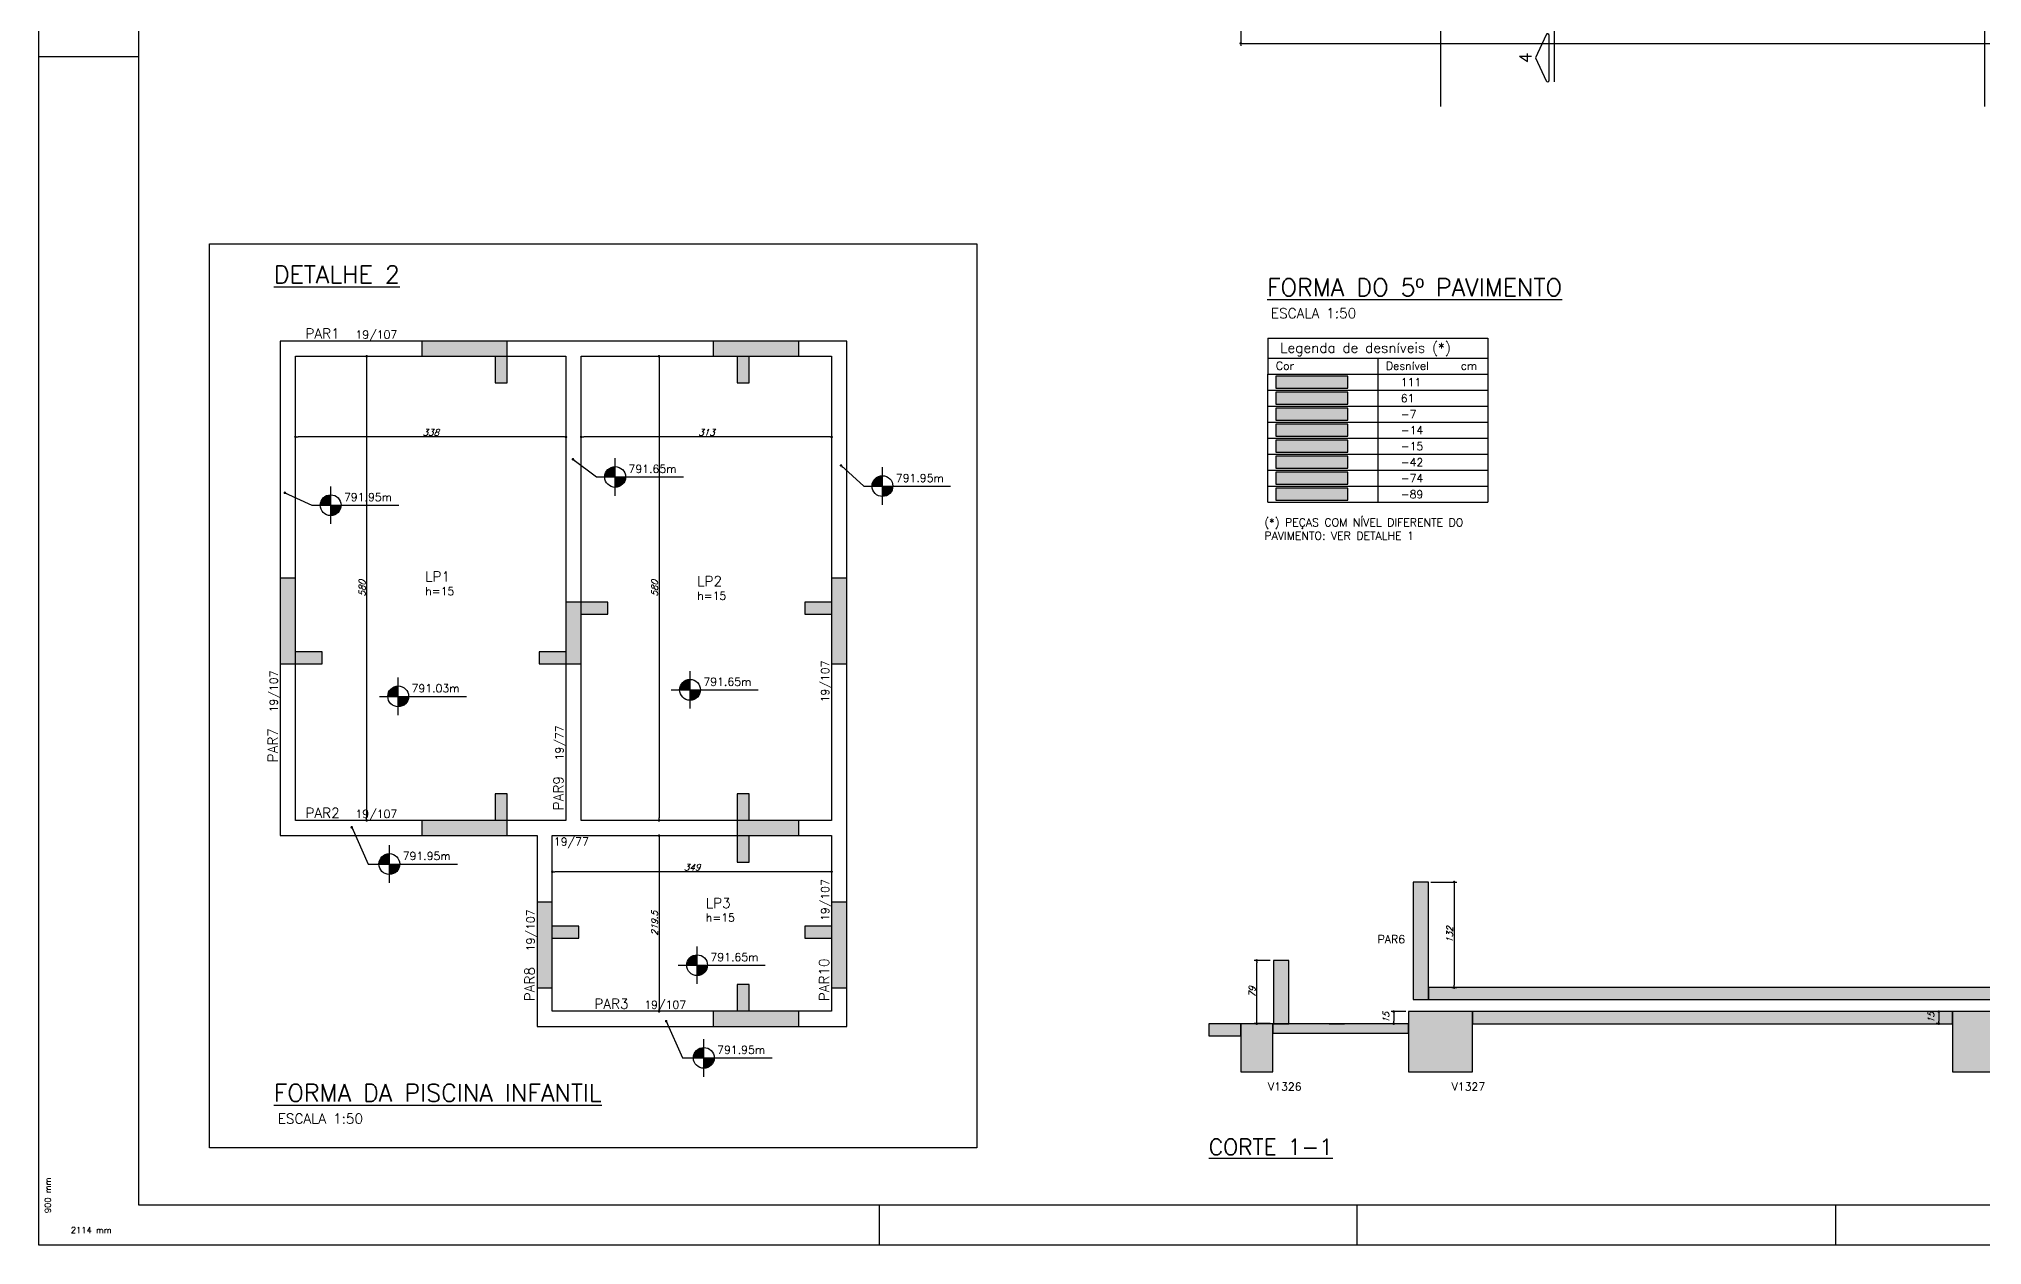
# Model space of a CAD drawing. Extents: x -5051 to 5519, y -2218 to 2282.
# Drawn here: x -5051 to -2623, y -2218 to -710 of the extents above; entities that cross this region are included whole.
import ezdxf
from ezdxf.enums import TextEntityAlignment as Align

# ---------------------------------------------------------------- set-up
doc = ezdxf.new("R2010")
doc.units = 0
doc.header["$LTSCALE"] = 50
doc.header["$MEASUREMENT"] = 0
doc.linetypes.add('EIXO', pattern=[6.8, 6, -0.4, 0, -0.4])
doc.layers.get('0').update_dxf_attribs({"linetype": 'CONTINUOUS'})
doc.layers.get('DEFPOINTS').update_dxf_attribs({"linetype": 'CONTINUOUS'})
for name, color, linetype in [('AR-TEXTO_REGUA 120_1-200', 4, 'CONTINUOUS'), ('F-CORTE', 4, 'CONTINUOUS'), ('F-CORTE-INDICAÇÃO', 4, 'CONTINUOUS'), ('F-COTAS', 106, 'CONTINUOUS'), ('F-DESNIVEL-1', 254, 'CONTINUOUS'), ('F-DESNIVEL-8', 11, 'CONTINUOUS'), ('F-DET_LINHA', 1, 'CONTINUOUS'), ('F-EIXO', 12, 'EIXO'), ('F-LAJES-DIM', 2, 'CONTINUOUS'), ('F-LAJES-NOME', 4, 'CONTINUOUS'), ('F-LEADER', 1, 'CONTINUOUS'), ('F-MARGEM', 1, 'CONTINUOUS'), ('F-NÍVEL-PLANTA', 2, 'CONTINUOUS'), ('F-SOLIDO-CORTE', 71, 'CONTINUOUS'), ('F-TABELA-NÍVEIS', 1, 'CONTINUOUS'), ('F-TEXTO', 6, 'CONTINUOUS'), ('F-TEXTO-YELLOW', 2, 'CONTINUOUS'), ('F-VIGAS', 3, 'CONTINUOUS'), ('F-VIGAS-DIM', 2, 'CONTINUOUS'), ('F-VIGAS-NOME', 4, 'CONTINUOUS')]:
    doc.layers.add(name, color=color, linetype=linetype)
for name, color, linetype, true_color in [('F-DESNIVEL-10', 7, 'CONTINUOUS', 0xd6a8cc), ('F-DESNIVEL-2', 7, 'CONTINUOUS', 0xffd1e8), ('F-DESNIVEL-3', 7, 'CONTINUOUS', 0xd5c7ff), ('F-DESNIVEL-4', 7, 'CONTINUOUS', 0xc3f1b6), ('F-DESNIVEL-5', 7, 'CONTINUOUS', 0xadd6ff), ('F-DESNIVEL-6', 7, 'CONTINUOUS', 0xffdebd)]:
    doc.layers.add(name, color=color, linetype=linetype, true_color=true_color)
doc.styles.add('CP-TEXT-INCL', font='simplex.shx', dxfattribs={"oblique": 20})
doc.styles.add('MCP', font='simplex.shx')
doc.styles.add('REGUA-120-esc1_200', font='simplex.shx', dxfattribs={"height": 0.6})
doc.styles.add('ROMANS', font='simplex.shx')
doc.dimstyles.new('CP-COTAS-50', dxfattribs={"dimscale": 0.64, "dimtxt": 12.5, "dimasz": 5, "dimexe": 5, "dimexo": 5, "dimgap": 2.5, "dimtad": 1, "dimdec": 1, "dimdsep": 46, "dimtxsty": 'CP-TEXT-INCL', "dimblk1": 'DOT', "dimblk2": 'DOT', "dimsah": 1, "dimcen": 9, "dimclrd": 256, "dimclre": 256, "dimclrt": 256, "dimadec": 0, "dimazin": 0, "dimtfac": 1, "dimtdec": 1, "dimtmove": 2, "dimatfit": 3, "dimldrblk": 'DOT', "dimfxl": 5, "dimtolj": 1, "dimarcsym": 0})

# ---------------------------------------------------------------- blocks, each defined once
blk = doc.blocks.new('*U214')
at = {"layer": 'F-EIXO'}
blk.add_line((0, 0), (0, -2495.8), dxfattribs=at)
at = {"layer": 'F-EIXO', "color": 2, "linetype": 'Continuous'}
blk.add_circle((0, 28.2), 28.2, dxfattribs=at)
at = {"layer": 'F-TEXTO', "style": 'ROMANS'}
blk.add_attdef('EIXO', text='', height=17.5, rotation=360, dxfattribs=at).set_placement((0, 28.2), align=Align.MIDDLE_CENTER)
blk = doc.blocks.new('*U17')
at = {"layer": 'F-CORTE-INDICAÇÃO'}
for p, q in [((-100, 0), (-170, 0)), ((-80, 0), (-90, 0)), ((-70, 0), (0, 0))]:
    blk.add_line(p, q, dxfattribs=at)
blk.add_lwpolyline([(-112, 6, 0.802585), (-111.2, 9.8), (-140, 23.3), (-168.8, 9.8, 0.802585), (-168, 6)], format="xyb", close=True, dxfattribs=at)
at = {"layer": 'F-CORTE-INDICAÇÃO', "style": 'ROMANS'}
blk.add_attdef('CORTE', text='', height=15, dxfattribs=at).set_placement((-140, 35.8), align=Align.MIDDLE_CENTER)
at = {"layer": 'F-CORTE-INDICAÇÃO', "color": 2, "style": 'ROMANS'}
blk.add_attdef('FOLHA', text='', height=12, dxfattribs=at).set_placement((-140, -10), align=Align.MIDDLE_CENTER)
blk = doc.blocks.new('Nível - Planta')
at = {"layer": 'F-NÍVEL-PLANTA'}
h = blk.add_hatch(color=71, dxfattribs=at)
h.paths.add_polyline_path([(0, 0), (0, 0.26, 0.414214), (-0.26, 0)])
h.paths.add_polyline_path([(0.26, 0), (0, 0), (0, -0.26, 0.414214)])
for p, q in [((-0.469, 0), (1.704, 0)), ((0, -0.469), (0, 0.469))]:
    blk.add_line(p, q, dxfattribs=at)
blk.add_circle((0, 0), 0.26, dxfattribs=at)
at = {"layer": 'F-TEXTO', "color": 3, "style": 'MCP'}
blk.add_attdef('NÍVEL', (0.333, 0.102), '', height=0.2, dxfattribs=at)
blk = doc.blocks.new('_DOT')
at = {"color": 0, "linetype": 'ByBlock'}
blk.add_line((-0.5, 0), (-1, 0), dxfattribs=at)
at = {"color": 0, "linetype": 'ByBlock', "const_width": 0.5}
blk.add_lwpolyline([(-0.25, 0, 1), (0.25, 0, 1)], format="xyb", close=True, dxfattribs=at)
blk = doc.blocks.new('*D208')
at = {"layer": 'DEFPOINTS', "color": 0, "transparency": 16777216}
for p in [(-4641.8, -1106.9), (-4641.8, -1686.9), (-4641.8, -1686.9)]:
    blk.add_point(p, dxfattribs=at)
at = {"layer": 'F-COTAS', "lineweight": -2, "transparency": 16777216}
blk.add_line((-4641.8, -1110.1), (-4641.8, -1683.7), dxfattribs=at)
at = {"layer": 'F-COTAS', "lineweight": -2, "transparency": 16777216, "xscale": 3.2, "yscale": 3.2, "zscale": 3.2}
for p, rotation in [((-4641.8, -1106.9), 90), ((-4641.8, -1686.9), 270)]:
    blk.add_blockref('_DOT', p, dxfattribs=dict(at, rotation=rotation))
at = {"layer": 'F-COTAS', "transparency": 16777216, "insert": (-4647.4, -1396.9), "char_height": 8, "attachment_point": 5, "rotation": 90, "style": 'CP-TEXT-INCL'}
blk.add_mtext('\\A1;580', dxfattribs=at)
blk = doc.blocks.new('*D209')
at = {"layer": 'DEFPOINTS', "color": 0, "transparency": 16777216}
for p in [(-4276.4, -1106.9), (-4276.4, -1686.9), (-4276.4, -1686.9)]:
    blk.add_point(p, dxfattribs=at)
at = {"layer": 'F-COTAS', "lineweight": -2, "transparency": 16777216}
blk.add_line((-4276.4, -1110.1), (-4276.4, -1683.7), dxfattribs=at)
at = {"layer": 'F-COTAS', "lineweight": -2, "transparency": 16777216, "xscale": 3.2, "yscale": 3.2, "zscale": 3.2}
for p, rotation in [((-4276.4, -1106.9), 90), ((-4276.4, -1686.9), 270)]:
    blk.add_blockref('_DOT', p, dxfattribs=dict(at, rotation=rotation))
at = {"layer": 'F-COTAS', "transparency": 16777216, "insert": (-4282, -1396.9), "char_height": 8, "attachment_point": 5, "rotation": 90, "style": 'CP-TEXT-INCL'}
blk.add_mtext('\\A1;580', dxfattribs=at)
blk = doc.blocks.new('*D210')
at = {"layer": 'DEFPOINTS', "color": 0, "transparency": 16777216}
for p in [(-4276.4, -1705.9), (-4276.4, -1925.4), (-4276.4, -1925.4)]:
    blk.add_point(p, dxfattribs=at)
at = {"layer": 'F-COTAS', "lineweight": -2, "transparency": 16777216}
blk.add_line((-4276.4, -1709.1), (-4276.4, -1922.2), dxfattribs=at)
at = {"layer": 'F-COTAS', "lineweight": -2, "transparency": 16777216, "xscale": 3.2, "yscale": 3.2, "zscale": 3.2}
for p, rotation in [((-4276.4, -1705.9), 90), ((-4276.4, -1925.4), 270)]:
    blk.add_blockref('_DOT', p, dxfattribs=dict(at, rotation=rotation))
at = {"layer": 'F-COTAS', "transparency": 16777216, "insert": (-4282, -1815.6), "char_height": 8, "attachment_point": 5, "rotation": 90, "style": 'CP-TEXT-INCL'}
blk.add_mtext('\\A1;219.5', dxfattribs=at)
blk = doc.blocks.new('*D211')
at = {"layer": 'DEFPOINTS', "color": 0, "transparency": 16777216}
for p in [(-4373.8, -1207.7), (-4373.8, -1207.7), (-4060.8, -1207.7)]:
    blk.add_point(p, dxfattribs=at)
at = {"layer": 'F-COTAS', "lineweight": -2, "transparency": 16777216}
blk.add_line((-4064, -1207.7), (-4370.6, -1207.7), dxfattribs=at)
at = {"layer": 'F-COTAS', "lineweight": -2, "transparency": 16777216, "xscale": 3.2, "yscale": 3.2, "zscale": 3.2, "rotation": 180}
blk.add_blockref('_DOT', (-4373.8, -1207.7), dxfattribs=at)
at = {"layer": 'F-COTAS', "lineweight": -2, "transparency": 16777216, "xscale": 3.2, "yscale": 3.2, "zscale": 3.2}
blk.add_blockref('_DOT', (-4060.8, -1207.7), dxfattribs=at)
at = {"layer": 'F-COTAS', "transparency": 16777216, "insert": (-4217.3, -1202.1), "char_height": 8, "attachment_point": 5, "style": 'CP-TEXT-INCL'}
blk.add_mtext('\\A1;313', dxfattribs=at)
blk = doc.blocks.new('*D212')
at = {"layer": 'DEFPOINTS', "color": 0, "transparency": 16777216}
for p in [(-4730.8, -1207.7), (-4730.8, -1207.7), (-4392.8, -1207.7)]:
    blk.add_point(p, dxfattribs=at)
at = {"layer": 'F-COTAS', "lineweight": -2, "transparency": 16777216}
blk.add_line((-4396, -1207.7), (-4727.6, -1207.7), dxfattribs=at)
at = {"layer": 'F-COTAS', "lineweight": -2, "transparency": 16777216, "xscale": 3.2, "yscale": 3.2, "zscale": 3.2, "rotation": 180}
blk.add_blockref('_DOT', (-4730.8, -1207.7), dxfattribs=at)
at = {"layer": 'F-COTAS', "lineweight": -2, "transparency": 16777216, "xscale": 3.2, "yscale": 3.2, "zscale": 3.2}
blk.add_blockref('_DOT', (-4392.8, -1207.7), dxfattribs=at)
at = {"layer": 'F-COTAS', "transparency": 16777216, "insert": (-4561.8, -1202.1), "char_height": 8, "attachment_point": 5, "style": 'CP-TEXT-INCL'}
blk.add_mtext('\\A1;338', dxfattribs=at)
blk = doc.blocks.new('*D213')
at = {"layer": 'DEFPOINTS', "color": 0, "transparency": 16777216}
for p in [(-4409.8, -1751), (-4409.8, -1751), (-4060.8, -1751)]:
    blk.add_point(p, dxfattribs=at)
at = {"layer": 'F-COTAS', "lineweight": -2, "transparency": 16777216}
blk.add_line((-4064, -1751), (-4406.6, -1751), dxfattribs=at)
at = {"layer": 'F-COTAS', "lineweight": -2, "transparency": 16777216, "xscale": 3.2, "yscale": 3.2, "zscale": 3.2, "rotation": 180}
blk.add_blockref('_DOT', (-4409.8, -1751), dxfattribs=at)
at = {"layer": 'F-COTAS', "lineweight": -2, "transparency": 16777216, "xscale": 3.2, "yscale": 3.2, "zscale": 3.2}
blk.add_blockref('_DOT', (-4060.8, -1751), dxfattribs=at)
at = {"layer": 'F-COTAS', "transparency": 16777216, "insert": (-4235.3, -1745.4), "char_height": 8, "attachment_point": 5, "style": 'CP-TEXT-INCL'}
blk.add_mtext('\\A1;349', dxfattribs=at)
blk = doc.blocks.new('*D232')
at = {"layer": 'DEFPOINTS', "color": 0, "transparency": 16777216}
for p in [(-3315, -1763.8), (-3289.1, -1895.8), (-3282.8, -1895.8)]:
    blk.add_point(p, dxfattribs=at)
at = {"layer": 'F-COTAS', "lineweight": -2, "transparency": 16777216}
for p, q in [((-3311.8, -1763.8), (-3279.6, -1763.8)), ((-3282.8, -1767), (-3282.8, -1892.6)), ((-3285.9, -1895.8), (-3279.6, -1895.8))]:
    blk.add_line(p, q, dxfattribs=at)
at = {"layer": 'F-COTAS', "lineweight": -2, "transparency": 16777216, "xscale": 3.2, "yscale": 3.2, "zscale": 3.2}
for p, rotation in [((-3282.8, -1763.8), 90), ((-3282.8, -1895.8), 270)]:
    blk.add_blockref('_DOT', p, dxfattribs=dict(at, rotation=rotation))
at = {"layer": 'F-COTAS', "transparency": 16777216, "insert": (-3288.4, -1829.8), "char_height": 8, "attachment_point": 5, "rotation": 90, "style": 'CP-TEXT-INCL'}
blk.add_mtext('\\A1;132', dxfattribs=at)
blk = doc.blocks.new('*D233')
at = {"layer": 'DEFPOINTS', "color": 0, "transparency": 16777216}
for p in [(-3358.4, -1940.8), (-3358.4, -1940.8), (-3340, -1925.8)]:
    blk.add_point(p, dxfattribs=at)
at = {"layer": 'F-COTAS', "lineweight": -2, "transparency": 16777216}
for p, q in [((-3343.2, -1925.8), (-3361.6, -1925.8)), ((-3358.4, -1929), (-3358.4, -1937.6))]:
    blk.add_line(p, q, dxfattribs=at)
at = {"layer": 'F-COTAS', "lineweight": -2, "transparency": 16777216, "xscale": 3.2, "yscale": 3.2, "zscale": 3.2}
for p, rotation in [((-3358.4, -1925.8), 90), ((-3358.4, -1940.8), 270)]:
    blk.add_blockref('_DOT', p, dxfattribs=dict(at, rotation=rotation))
at = {"layer": 'F-COTAS', "transparency": 16777216, "insert": (-3368, -1933.3), "char_height": 8, "attachment_point": 5, "rotation": 90, "style": 'CP-TEXT-INCL'}
blk.add_mtext('\\A1;15', dxfattribs=at)
blk = doc.blocks.new('*D234')
at = {"layer": 'DEFPOINTS', "color": 0, "transparency": 16777216}
for p in [(-2677.3, -1940.8), (-2672.7, -1940.8), (-2660, -1925.8)]:
    blk.add_point(p, dxfattribs=at)
at = {"layer": 'F-COTAS', "lineweight": -2, "transparency": 16777216}
for p, q in [((-2663.2, -1925.8), (-2680.5, -1925.8)), ((-2675.9, -1940.8), (-2680.5, -1940.8)), ((-2677.3, -1929), (-2677.3, -1937.6))]:
    blk.add_line(p, q, dxfattribs=at)
at = {"layer": 'F-COTAS', "lineweight": -2, "transparency": 16777216, "xscale": 3.2, "yscale": 3.2, "zscale": 3.2}
for p, rotation in [((-2677.3, -1925.8), 90), ((-2677.3, -1940.8), 270)]:
    blk.add_blockref('_DOT', p, dxfattribs=dict(at, rotation=rotation))
at = {"layer": 'F-COTAS', "transparency": 16777216, "insert": (-2686.9, -1933.3), "char_height": 8, "attachment_point": 5, "rotation": 90, "style": 'CP-TEXT-INCL'}
blk.add_mtext('\\A1;15', dxfattribs=at)
blk = doc.blocks.new('*D240')
at = {"layer": 'DEFPOINTS', "color": 0, "linetype": 'Continuous', "transparency": 16777216}
for p in [(-3529.6, -1861.8), (-3509.5, -1861.8), (-3509.5, -1940.8)]:
    blk.add_point(p, dxfattribs=at)
at = {"layer": 'F-COTAS', "linetype": 'Continuous', "lineweight": -2, "transparency": 16777216}
for p, q in [((-3512.7, -1861.8), (-3532.8, -1861.8)), ((-3529.6, -1937.6), (-3529.6, -1865)), ((-3512.7, -1940.8), (-3532.8, -1940.8))]:
    blk.add_line(p, q, dxfattribs=at)
at = {"layer": 'F-COTAS', "linetype": 'Continuous', "lineweight": -2, "transparency": 16777216, "xscale": 3.2, "yscale": 3.2, "zscale": 3.2}
for p, rotation in [((-3529.6, -1861.8), 90), ((-3529.6, -1940.8), 270)]:
    blk.add_blockref('_DOT', p, dxfattribs=dict(at, rotation=rotation))
at = {"layer": 'F-COTAS', "linetype": 'Continuous', "transparency": 16777216, "insert": (-3535.2, -1901.3), "char_height": 8, "attachment_point": 5, "rotation": 90, "style": 'CP-TEXT-INCL'}
blk.add_mtext('\\A1;79', dxfattribs=at)
blk = doc.blocks.new('A0-5L_900')
at = {"layer": 'F-MARGEM', "color": 2}
for p, q in [((0, 29.7), (2.5, 29.7)), ((21, 1), (21, 0)), ((32.95, 0), (32.95, 1)), ((44.9, 1), (44.9, 0))]:
    blk.add_line(p, q, dxfattribs=at)
blk.add_lwpolyline([(0, 0), (0, 90), (211.4, 90), (211.4, 0)], close=True, dxfattribs=at)
at = {"layer": 'F-MARGEM', "color": 7}
blk.add_lwpolyline([(2.5, 89), (210.4, 89), (210.4, 1), (2.5, 1)], close=True, dxfattribs=at)
at = {"layer": 'F-MARGEM', "color": 1, "style": 'ROMANS'}
blk.add_text('900 mm', height=0.1524, rotation=90, dxfattribs=at).set_placement((0.3, 0.8))
blk.add_text('2114 mm', height=0.1524, dxfattribs=at).set_placement((0.8, 0.3))
blk = doc.blocks.new('*D425')
at = {"layer": 'DEFPOINTS', "color": 0, "linetype": 'Continuous', "transparency": 16777216}
for p in [(-3549.5, -555.5), (3262.5, -555.5), (3262.5, -715.9)]:
    blk.add_point(p, dxfattribs=at)
at = {"layer": 'F-COTAS', "linetype": 'Continuous', "lineweight": -2, "transparency": 16777216}
for p, q in [((-3549.5, -558.7), (-3549.5, -719.1)), ((3262.5, -558.7), (3262.5, -719.1)), ((-3546.3, -715.9), (3259.3, -715.9))]:
    blk.add_line(p, q, dxfattribs=at)
at = {"layer": 'F-COTAS', "linetype": 'Continuous', "lineweight": -2, "transparency": 16777216, "xscale": 3.2, "yscale": 3.2, "zscale": 3.2, "rotation": 180}
blk.add_blockref('_DOT', (-3549.5, -715.9), dxfattribs=at)
at = {"layer": 'F-COTAS', "linetype": 'Continuous', "lineweight": -2, "transparency": 16777216, "xscale": 3.2, "yscale": 3.2, "zscale": 3.2}
blk.add_blockref('_DOT', (3262.5, -715.9), dxfattribs=at)
at = {"layer": 'F-COTAS', "linetype": 'Continuous', "transparency": 16777216, "insert": (-143.5, -710.3), "char_height": 8, "attachment_point": 5, "style": 'CP-TEXT-INCL'}
blk.add_mtext('\\A1;6812', dxfattribs=at)

msp = doc.modelspace()

# ---------------------------------------------------------------- hatches: boundary and pattern name
at = {"layer": 'F-SOLIDO-CORTE', "linetype": 'Continuous'}
for points in [[(-4573.034, -1106.858), (-4481.034, -1106.858), (-4481.034, -1140.208), (-4466.034, -1140.208), (-4466.034, -1087.858), (-4573.034, -1087.858)], [(-4208.71, -1106.858), (-4178.71, -1106.858), (-4178.71, -1140.208), (-4163.71, -1140.208), (-4163.71, -1106.858), (-4101.71, -1106.858), (-4101.71, -1087.858), (-4208.71, -1087.858)], [(-4749.844, -1383.997), (-4749.844, -1490.997), (-4697.494, -1490.997), (-4697.494, -1475.997), (-4730.844, -1475.997), (-4730.844, -1383.997)], [(-4060.844, -1383.997), (-4060.844, -1413.997), (-4094.194, -1413.997), (-4094.194, -1428.997), (-4060.844, -1428.997), (-4060.844, -1490.997), (-4041.844, -1490.997), (-4041.844, -1383.997)], [(-4392.844, -1413.997), (-4392.844, -1475.997), (-4426.194, -1475.997), (-4426.194, -1490.997), (-4373.844, -1490.997), (-4373.844, -1428.997), (-4340.494, -1428.997), (-4340.494, -1413.997)], [(-4573.034, -1705.858), (-4466.034, -1705.858), (-4466.034, -1653.508), (-4481.034, -1653.508), (-4481.034, -1686.858), (-4573.034, -1686.858)], [(-4101.71, -1705.858), (-4101.71, -1686.858), (-4163.71, -1686.858), (-4163.71, -1653.508), (-4178.71, -1653.508), (-4178.71, -1705.858), (-4178.71, -1739.208), (-4163.71, -1739.208), (-4163.71, -1705.858)], [(-3334, -1797.337), (-3334, -1866.52), (-3334, -1910.81), (-3328.275, -1910.81), (-3323.942, -1910.81), (-3315, -1910.81), (-3315, -1877.284), (-3315, -1808.101), (-3315, -1763.81), (-3319.333, -1763.81), (-3328.275, -1763.81), (-3334, -1763.81)], [(-4428.844, -1789.116), (-4428.844, -1896.116), (-4409.844, -1896.116), (-4409.844, -1834.116), (-4376.494, -1834.116), (-4376.494, -1819.116), (-4409.844, -1819.116), (-4409.844, -1789.116)], [(-4060.844, -1789.116), (-4060.844, -1819.116), (-4094.194, -1819.116), (-4094.194, -1834.116), (-4060.844, -1834.116), (-4060.844, -1896.116), (-4041.844, -1896.116), (-4041.844, -1789.116)], [(-3503.359, -1940.81), (-3489.5, -1940.81), (-3489.5, -1934.45), (-3489.5, -1876.825), (-3489.5, -1861.81), (-3491.03, -1861.81), (-3504.889, -1861.81), (-3508.5, -1861.81), (-3508.5, -1868.171), (-3508.5, -1925.796), (-3508.5, -1940.81), (-3504.889, -1940.81)], [(-4208.71, -1944.358), (-4101.71, -1944.358), (-4101.71, -1925.358), (-4163.71, -1925.358), (-4163.71, -1892.008), (-4178.71, -1892.008), (-4178.71, -1925.358), (-4208.71, -1925.358)], [(-2580, -1895.81), (-2604.104, -1895.81), (-2622.35, -1895.81), (-2660, -1895.81), (-2840.777, -1895.81), (-2977.621, -1895.81), (-3260, -1895.81), (-3276.571, -1895.81), (-3289.115, -1895.81), (-3315, -1895.81), (-3315, -1899.232), (-3315, -1906.291), (-3315, -1910.81), (-3302.456, -1910.81), (-3276.571, -1910.81), (-3260, -1910.81), (-3123.156, -1910.81), (-2840.777, -1910.81), (-2660, -1910.81), (-2641.754, -1910.81), (-2604.104, -1910.81), (-2580, -1910.81), (-2436.2, -1910.81), (-2139.467, -1910.81), (-2129.007, -1910.81), (-2110.692, -1910.81), (-1949.5, -1910.81), (-1942.736, -1910.81), (-1931.338, -1910.81), (-1924.5, -1910.81), (-1768.156, -1910.81), (-1459.029, -1910.81), (-1446.914, -1910.81), (-1426.5, -1910.81), (-1235.804, -1910.81), (-1229.04, -1910.81), (-1217.196, -1910.81), (-1106.368, -1910.81), (-1004.078, -1910.81), (-793, -1910.81), (-793, -1906.752), (-793, -1899.913), (-793, -1895.81), (-906.913, -1895.81), (-1106.368, -1895.81), (-1217.196, -1895.81), (-1223.96, -1895.81), (-1235.804, -1895.81), (-1426.5, -1895.81), (-1437.426, -1895.81), (-1459.029, -1895.81), (-1632.395, -1895.81), (-1924.5, -1895.81), (-1931.338, -1895.81), (-1938.102, -1895.81), (-1949.5, -1895.81), (-2110.692, -1895.81), (-2120.085, -1895.81), (-2139.467, -1895.81), (-2283.267, -1895.81)], [(-3561.263, -1940.81), (-3589.5, -1940.81), (-3589.5, -1941.728), (-3589.5, -1952.316), (-3589.5, -1955.81), (-3587.054, -1955.81), (-3558.817, -1955.81), (-3549.5, -1955.81), (-3549.5, -1954.813), (-3549.5, -1948.155), (-3549.5, -1940.81), (-3558.817, -1940.81)], [(-3531.04, -1940.81), (-3549.5, -1940.81), (-3549.5, -1945.641), (-3549.5, -1973.121), (-3549.5, -2000.81), (-3531.04, -2000.81), (-3527.82, -2000.81), (-3509.5, -2000.81), (-3509.5, -1995.98), (-3509.5, -1968.5), (-3509.5, -1940.81), (-3512.721, -1940.81)], [(-3509.5, -1940.81), (-3509.5, -1941.777), (-3509.5, -1947.273), (-3509.5, -1952.81), (-3495.853, -1952.81), (-3418.222, -1952.81), (-3414.536, -1952.81), (-3398.778, -1952.81), (-3392.801, -1952.81), (-3376.805, -1952.81), (-3340, -1952.81), (-3340, -1950.255), (-3340, -1944.551), (-3340, -1940.81), (-3376.805, -1940.81), (-3380.971, -1940.81), (-3398.778, -1940.81), (-3401.686, -1940.81), (-3418.222, -1940.81), (-3431.87, -1940.81)], [(-3337.148, -1925.81), (-3340, -1925.81), (-3340, -1941.781), (-3340, -1977.43), (-3340, -2000.81), (-3338.722, -2000.81), (-3335.87, -2000.81), (-3334, -2000.81), (-3317.123, -2000.81), (-3282.296, -2000.81), (-3260, -2000.81), (-3260, -1983.705), (-3260, -1948.408), (-3260, -1925.81), (-3282.296, -1925.81), (-3299.173, -1925.81), (-3334, -1925.81), (-3335.87, -1925.81)], [(-3260, -1925.81), (-3260, -1929.232), (-3260, -1936.291), (-3260, -1940.81), (-3123.156, -1940.81), (-2840.777, -1940.81), (-2660, -1940.81), (-2660, -1937.389), (-2660, -1930.33), (-2660, -1925.81), (-2840.777, -1925.81), (-2977.621, -1925.81)], [(-2660, -1942.916), (-2660, -1978.213), (-2660, -2000.81), (-2635.896, -2000.81), (-2617.651, -2000.81), (-2580, -2000.81), (-2580, -1983.705), (-2580, -1948.408), (-2580, -1925.81), (-2598.246, -1925.81), (-2635.896, -1925.81), (-2660, -1925.81)]]:
    msp.add_hatch(color=256, dxfattribs=at).paths.add_polyline_path(points, flags=16)

# ---------------------------------------------------------------- linework, layer by layer
at = {"layer": 'F-CORTE', "linetype": 'Continuous'}
for p, q in [((-3328.275, -1763.81), (-3334, -1763.81)), ((-3334, -1763.81), (-3334, -1797.337)), ((-3319.333, -1763.81), (-3328.275, -1763.81)), ((-3315, -1763.81), (-3319.333, -1763.81)), ((-3315, -1808.101), (-3315, -1763.81)), ((-3334, -1797.337), (-3334, -1910.81)), ((-3315, -1877.284), (-3315, -1808.101)), ((-3315, -1895.81), (-3315, -1877.284)), ((-3334, -1910.81), (-3328.275, -1910.81)), ((-3328.275, -1910.81), (-3323.942, -1910.81)), ((-3323.942, -1910.81), (-3315, -1910.81)), ((-2580, -1895.81), (-3315, -1895.81)), ((-3315, -1910.81), (-3302.456, -1910.81)), ((-3302.456, -1910.81), (-3276.571, -1910.81)), ((-3276.571, -1910.81), (-3260, -1910.81)), ((-3260, -1910.81), (-774, -1910.81)), ((-2840.777, -1910.81), (-2660, -1910.81))]:
    msp.add_line(p, q, dxfattribs=at)
for points in [[(-4466.034, -1140.208), (-4466.034, -1087.858), (-4573.034, -1087.858), (-4573.034, -1106.858), (-4481.034, -1106.858), (-4481.034, -1140.208)], [(-4163.71, -1140.208), (-4163.71, -1106.858), (-4101.71, -1106.858), (-4101.71, -1087.858), (-4208.71, -1087.858), (-4208.71, -1106.858), (-4178.71, -1106.858), (-4178.71, -1140.208)], [(-4697.494, -1475.997), (-4730.844, -1475.997), (-4730.844, -1383.997), (-4749.844, -1383.997), (-4749.844, -1490.997), (-4697.494, -1490.997)], [(-4094.194, -1428.997), (-4060.844, -1428.997), (-4060.844, -1490.997), (-4041.844, -1490.997), (-4041.844, -1383.997), (-4060.844, -1383.997), (-4060.844, -1413.997), (-4094.194, -1413.997)], [(-4340.494, -1413.997), (-4392.844, -1413.997), (-4392.844, -1475.997), (-4426.194, -1475.997)], [(-4426.194, -1490.997), (-4373.844, -1490.997), (-4373.844, -1428.997), (-4340.494, -1428.997)], [(-4481.034, -1653.508), (-4481.034, -1686.858), (-4573.034, -1686.858), (-4573.034, -1705.858), (-4466.034, -1705.858), (-4466.034, -1653.508)], [(-4178.71, -1653.508), (-4178.71, -1705.858), (-4178.71, -1739.208)], [(-4163.71, -1739.208), (-4163.71, -1705.858), (-4101.71, -1705.858), (-4101.71, -1686.858), (-4163.71, -1686.858), (-4163.71, -1653.508)], [(-4376.494, -1819.116), (-4409.844, -1819.116), (-4409.844, -1789.116), (-4428.844, -1789.116), (-4428.844, -1896.116), (-4409.844, -1896.116), (-4409.844, -1834.116), (-4376.494, -1834.116)], [(-4094.194, -1834.116), (-4060.844, -1834.116), (-4060.844, -1896.116), (-4041.844, -1896.116), (-4041.844, -1789.116), (-4060.844, -1789.116), (-4060.844, -1819.116), (-4094.194, -1819.116)], [(-3439, -1940.81), (-3489.5, -1940.81), (-3489.5, -1934.45), (-3489.5, -1876.825), (-3489.5, -1861.81), (-3491.03, -1861.81), (-3504.889, -1861.81), (-3508.5, -1861.81), (-3508.5, -1868.171), (-3508.5, -1925.796), (-3508.5, -1940.81), (-3509.5, -1940.81), (-3531.04, -1940.81), (-3549.5, -1940.81), (-3561.263, -1940.81), (-3589.5, -1940.81), (-3589.5, -1941.728), (-3589.5, -1952.316), (-3589.5, -1955.81), (-3587.054, -1955.81), (-3558.817, -1955.81), (-3549.5, -1955.81), (-3549.5, -1973.121), (-3549.5, -2000.81), (-3531.04, -2000.81), (-3527.82, -2000.81), (-3509.5, -2000.81), (-3509.5, -1995.98), (-3509.5, -1968.5), (-3509.5, -1952.81), (-3495.853, -1952.81), (-3418.222, -1952.81), (-3414.536, -1952.81), (-3398.778, -1952.81), (-3392.801, -1952.81), (-3376.805, -1952.81), (-3340, -1952.81), (-3340, -1977.43), (-3340, -2000.81), (-3338.722, -2000.81), (-3335.87, -2000.81), (-3334, -2000.81), (-3317.123, -2000.81), (-3282.296, -2000.81), (-3260, -2000.81), (-3260, -1983.705), (-3260, -1940.81), (-3123.156, -1940.81), (-2840.777, -1940.81), (-2660, -1940.81), (-2660, -2000.81), (-2635.896, -2000.81), (-2617.651, -2000.81)], [(-4178.71, -1892.008), (-4178.71, -1925.358), (-4208.71, -1925.358), (-4208.71, -1944.358), (-4101.71, -1944.358), (-4101.71, -1925.358), (-4163.71, -1925.358), (-4163.71, -1892.008)], [(-2598.246, -1925.81), (-2635.896, -1925.81), (-2660, -1925.81), (-2660, -1925.81), (-3260, -1925.81), (-3260, -1925.81), (-3337.148, -1925.81), (-3340, -1925.81), (-3340, -1940.81), (-3439, -1940.81)], [(-3439, -1940.81), (-3439, -1940.81)]]:
    msp.add_lwpolyline(points, dxfattribs=at)
at = {"layer": 'F-DESNIVEL-1'}
for points in [[(-3505.584, -1146.868), (-3415.584, -1146.868), (-3415.584, -1131.868)], [(-3505.584, -1146.868), (-3415.584, -1131.868), (-3505.584, -1131.868)], [(-3505.584, -1146.868), (-3505.584, -1131.868), (-3505.584, -1146.868)]]:
    msp.add_solid(points, dxfattribs=at)
at = {"layer": 'F-DESNIVEL-10'}
for points in [[(-3505.584, -1186.868), (-3415.584, -1186.868), (-3415.584, -1171.868)], [(-3505.584, -1186.868), (-3415.584, -1171.868), (-3505.584, -1171.868)]]:
    msp.add_solid(points, dxfattribs=at)
at = {"layer": 'F-DESNIVEL-2'}
for points in [[(-3505.584, -1166.868), (-3415.584, -1166.868), (-3415.584, -1151.868)], [(-3505.584, -1166.868), (-3415.584, -1151.868), (-3505.584, -1151.868)], [(-3505.584, -1166.868), (-3505.584, -1151.868), (-3505.584, -1166.868)], [(-3505.584, -1186.868), (-3505.584, -1171.868), (-3505.584, -1186.868)]]:
    msp.add_solid(points, dxfattribs=at)
at = {"layer": 'F-DESNIVEL-3'}
for points in [[(-3505.584, -1206.868), (-3415.584, -1206.868), (-3415.584, -1191.868)], [(-3505.584, -1206.868), (-3415.584, -1191.868), (-3505.584, -1191.868)], [(-3505.584, -1206.868), (-3505.584, -1191.868), (-3505.584, -1206.868)]]:
    msp.add_solid(points, dxfattribs=at)
at = {"layer": 'F-DESNIVEL-4'}
for points in [[(-3505.584, -1226.868), (-3415.584, -1226.868), (-3415.584, -1211.868)], [(-3505.584, -1226.868), (-3415.584, -1211.868), (-3505.584, -1211.868)], [(-3505.584, -1226.868), (-3505.584, -1211.868), (-3505.584, -1226.868)]]:
    msp.add_solid(points, dxfattribs=at)
at = {"layer": 'F-DESNIVEL-5'}
for points in [[(-3505.584, -1246.868), (-3415.584, -1246.868), (-3415.584, -1231.868)], [(-3505.584, -1246.868), (-3415.584, -1231.868), (-3505.584, -1231.868)], [(-3505.584, -1246.868), (-3505.584, -1231.868), (-3505.584, -1246.868)]]:
    msp.add_solid(points, dxfattribs=at)
at = {"layer": 'F-DESNIVEL-6'}
for points in [[(-3505.584, -1266.868), (-3415.584, -1266.868), (-3415.584, -1251.868)], [(-3505.584, -1266.868), (-3415.584, -1251.868), (-3505.584, -1251.868)], [(-3505.584, -1266.868), (-3505.584, -1251.868), (-3505.584, -1266.868)]]:
    msp.add_solid(points, dxfattribs=at)
at = {"layer": 'F-DESNIVEL-8'}
for points in [[(-3505.584, -1286.868), (-3415.584, -1286.868), (-3415.584, -1271.868)], [(-3505.584, -1286.868), (-3415.584, -1271.868), (-3505.584, -1271.868)], [(-3505.584, -1286.868), (-3505.584, -1271.868), (-3505.584, -1286.868)]]:
    msp.add_solid(points, dxfattribs=at)
at = {"layer": 'F-DET_LINHA', "color": 1}
msp.add_lwpolyline([(-3879.252, -2095.754), (-4838.098, -2095.754), (-4838.098, -966.562), (-3879.252, -966.562)], close=True, dxfattribs=at)
at = {"layer": 'F-SOLIDO-CORTE', "linetype": 'Continuous'}
for points in [[(-4573.034, -1106.858), (-4481.034, -1106.858), (-4481.034, -1140.208), (-4466.034, -1140.208), (-4466.034, -1087.858), (-4573.034, -1087.858), (-4573.034, -1106.858)], [(-4208.71, -1106.858), (-4178.71, -1106.858), (-4178.71, -1140.208), (-4163.71, -1140.208), (-4163.71, -1106.858), (-4101.71, -1106.858), (-4101.71, -1087.858), (-4208.71, -1087.858), (-4208.71, -1106.858)], [(-4749.844, -1383.997), (-4749.844, -1490.997), (-4697.494, -1490.997), (-4697.494, -1475.997), (-4730.844, -1475.997), (-4730.844, -1383.997), (-4749.844, -1383.997)], [(-4060.844, -1383.997), (-4060.844, -1413.997), (-4094.194, -1413.997), (-4094.194, -1428.997), (-4060.844, -1428.997), (-4060.844, -1490.997), (-4041.844, -1490.997), (-4041.844, -1383.997), (-4060.844, -1383.997)], [(-4392.844, -1413.997), (-4392.844, -1475.997), (-4426.194, -1475.997), (-4426.194, -1490.997), (-4373.844, -1490.997), (-4373.844, -1428.997), (-4340.494, -1428.997), (-4340.494, -1413.997), (-4392.844, -1413.997)], [(-4573.034, -1705.858), (-4466.034, -1705.858), (-4466.034, -1653.508), (-4481.034, -1653.508), (-4481.034, -1686.858), (-4573.034, -1686.858), (-4573.034, -1705.858)], [(-4101.71, -1705.858), (-4101.71, -1686.858), (-4163.71, -1686.858), (-4163.71, -1653.508), (-4178.71, -1653.508), (-4178.71, -1705.858), (-4178.71, -1739.208), (-4163.71, -1739.208), (-4163.71, -1705.858), (-4101.71, -1705.858)], [(-3334, -1797.337), (-3334, -1866.52), (-3334, -1910.81), (-3328.275, -1910.81), (-3323.942, -1910.81), (-3315, -1910.81), (-3315, -1877.284), (-3315, -1808.101), (-3315, -1763.81), (-3319.333, -1763.81), (-3328.275, -1763.81), (-3334, -1763.81), (-3334, -1797.337)], [(-4428.844, -1789.116), (-4428.844, -1896.116), (-4409.844, -1896.116), (-4409.844, -1834.116), (-4376.494, -1834.116), (-4376.494, -1819.116), (-4409.844, -1819.116), (-4409.844, -1789.116), (-4428.844, -1789.116)], [(-4060.844, -1789.116), (-4060.844, -1819.116), (-4094.194, -1819.116), (-4094.194, -1834.116), (-4060.844, -1834.116), (-4060.844, -1896.116), (-4041.844, -1896.116), (-4041.844, -1789.116), (-4060.844, -1789.116)], [(-3503.359, -1940.81), (-3489.5, -1940.81), (-3489.5, -1934.45), (-3489.5, -1876.825), (-3489.5, -1861.81), (-3491.03, -1861.81), (-3504.889, -1861.81), (-3508.5, -1861.81), (-3508.5, -1868.171), (-3508.5, -1925.795), (-3508.5, -1940.81), (-3504.889, -1940.81), (-3503.359, -1940.81)], [(-4208.71, -1944.358), (-4101.71, -1944.358), (-4101.71, -1925.358), (-4163.71, -1925.358), (-4163.71, -1892.008), (-4178.71, -1892.008), (-4178.71, -1925.358), (-4208.71, -1925.358), (-4208.71, -1944.358)], [(-2622.35, -1895.81), (-2660, -1895.81), (-2840.777, -1895.81), (-2977.621, -1895.81), (-3260, -1895.81), (-3276.571, -1895.81), (-3289.115, -1895.81), (-3315, -1895.81), (-3315, -1899.231), (-3315, -1906.291), (-3315, -1910.81), (-3302.456, -1910.81), (-3276.571, -1910.81), (-3260, -1910.81), (-3123.156, -1910.81), (-2840.777, -1910.81), (-2660, -1910.81), (-2641.754, -1910.81), (-2604.104, -1910.81)], [(-3561.263, -1940.81), (-3589.5, -1940.81), (-3589.5, -1941.727), (-3589.5, -1952.316), (-3589.5, -1955.81), (-3587.054, -1955.81), (-3558.817, -1955.81), (-3549.5, -1955.81), (-3549.5, -1954.813), (-3549.5, -1948.155), (-3549.5, -1940.81), (-3558.817, -1940.81), (-3561.263, -1940.81)], [(-3531.04, -1940.81), (-3549.5, -1940.81), (-3549.5, -1945.641), (-3549.5, -1973.121), (-3549.5, -2000.81), (-3531.04, -2000.81), (-3527.82, -2000.81), (-3509.5, -2000.81), (-3509.5, -1995.98), (-3509.5, -1968.5), (-3509.5, -1940.81), (-3512.721, -1940.81), (-3531.04, -1940.81)], [(-3509.5, -1940.81), (-3509.5, -1941.777), (-3509.5, -1947.273), (-3509.5, -1952.81), (-3495.853, -1952.81), (-3418.222, -1952.81), (-3414.536, -1952.81), (-3398.778, -1952.81), (-3392.801, -1952.81), (-3376.805, -1952.81), (-3340, -1952.81), (-3340, -1950.255), (-3340, -1944.551), (-3340, -1940.81), (-3376.805, -1940.81), (-3380.971, -1940.81), (-3398.778, -1940.81), (-3401.685, -1940.81), (-3418.222, -1940.81), (-3431.87, -1940.81), (-3509.5, -1940.81)], [(-3439, -1940.81), (-3436.482, -1940.81), (-3433.962, -1940.81), (-3420, -1940.81)], [(-3337.148, -1925.81), (-3340, -1925.81), (-3340, -1941.781), (-3340, -1977.43), (-3340, -2000.81), (-3338.722, -2000.81), (-3335.87, -2000.81), (-3334, -2000.81), (-3317.123, -2000.81), (-3282.296, -2000.81), (-3260, -2000.81), (-3260, -1983.705), (-3260, -1948.408), (-3260, -1925.81), (-3282.296, -1925.81), (-3299.173, -1925.81), (-3334, -1925.81), (-3335.87, -1925.81), (-3337.148, -1925.81)], [(-3260, -1925.81), (-3260, -1929.231), (-3260, -1936.291), (-3260, -1940.81), (-3123.156, -1940.81), (-2840.777, -1940.81), (-2660, -1940.81), (-2660, -1937.389), (-2660, -1930.33), (-2660, -1925.81), (-2840.777, -1925.81), (-2977.621, -1925.81), (-3260, -1925.81)], [(-2660, -1942.916), (-2660, -1978.213), (-2660, -2000.81), (-2635.896, -2000.81), (-2617.651, -2000.81), (-2580, -2000.81), (-2580, -1983.705), (-2580, -1948.408), (-2580, -1925.81), (-2598.246, -1925.81), (-2635.896, -1925.81), (-2660, -1925.81), (-2660, -1942.916)]]:
    msp.add_lwpolyline(points, dxfattribs=at)
at = {"layer": 'F-TABELA-NÍVEIS'}
for p, q in [((-3515.584, -1084.368), (-3515.584, -1129.368)), ((-3515.584, -1084.368), (-3240.584, -1084.368)), ((-3240.584, -1084.368), (-3240.584, -1109.368)), ((-3515.584, -1109.368), (-3240.584, -1109.368)), ((-3378.084, -1109.368), (-3378.084, -1129.368)), ((-3240.584, -1109.368), (-3240.584, -1129.368)), ((-3515.584, -1129.368), (-3240.584, -1129.368)), ((-3515.584, -1149.368), (-3515.584, -1129.368)), ((-3415.584, -1131.868), (-3505.584, -1131.868)), ((-3505.584, -1131.868), (-3505.584, -1146.868)), ((-3415.584, -1146.868), (-3415.584, -1131.868)), ((-3378.084, -1129.368), (-3378.084, -1149.368)), ((-3240.584, -1129.368), (-3240.584, -1149.368)), ((-3515.584, -1149.368), (-3240.584, -1149.368)), ((-3515.584, -1169.368), (-3515.584, -1149.368)), ((-3505.584, -1146.868), (-3415.584, -1146.868)), ((-3415.584, -1151.868), (-3505.584, -1151.868)), ((-3505.584, -1151.868), (-3505.584, -1166.868)), ((-3415.584, -1166.868), (-3415.584, -1151.868)), ((-3378.084, -1149.368), (-3378.084, -1169.368)), ((-3240.584, -1149.368), (-3240.584, -1169.368)), ((-3515.584, -1169.368), (-3240.584, -1169.368)), ((-3515.584, -1189.368), (-3515.584, -1169.368)), ((-3515.584, -1209.368), (-3515.584, -1189.368)), ((-3515.584, -1189.368), (-3240.584, -1189.368)), ((-3505.584, -1166.868), (-3415.584, -1166.868)), ((-3415.584, -1171.868), (-3505.584, -1171.868)), ((-3505.584, -1171.868), (-3505.584, -1186.868)), ((-3505.584, -1186.868), (-3415.584, -1186.868)), ((-3415.584, -1186.868), (-3415.584, -1171.868)), ((-3378.084, -1169.368), (-3378.084, -1189.368)), ((-3378.084, -1189.368), (-3378.084, -1209.368)), ((-3240.584, -1169.368), (-3240.584, -1189.368)), ((-3240.584, -1189.368), (-3240.584, -1209.368)), ((-3515.584, -1209.368), (-3240.584, -1209.368)), ((-3515.584, -1229.368), (-3515.584, -1209.368)), ((-3415.584, -1191.868), (-3505.584, -1191.868)), ((-3505.584, -1191.868), (-3505.584, -1206.868)), ((-3505.584, -1206.868), (-3415.584, -1206.868)), ((-3415.584, -1211.868), (-3505.584, -1211.868)), ((-3505.584, -1211.868), (-3505.584, -1226.868)), ((-3415.584, -1206.868), (-3415.584, -1191.868)), ((-3415.584, -1226.868), (-3415.584, -1211.868)), ((-3378.084, -1209.368), (-3378.084, -1229.368)), ((-3240.584, -1209.368), (-3240.584, -1229.368)), ((-3515.584, -1229.368), (-3240.584, -1229.368)), ((-3515.584, -1249.368), (-3515.584, -1229.368)), ((-3505.584, -1226.868), (-3415.584, -1226.868)), ((-3415.584, -1231.868), (-3505.584, -1231.868)), ((-3505.584, -1231.868), (-3505.584, -1246.868)), ((-3415.584, -1246.868), (-3415.584, -1231.868)), ((-3378.084, -1229.368), (-3378.084, -1249.368)), ((-3240.584, -1229.368), (-3240.584, -1249.368)), ((-3515.584, -1249.368), (-3240.584, -1249.368)), ((-3515.584, -1269.368), (-3515.584, -1249.368)), ((-3505.584, -1246.868), (-3415.584, -1246.868)), ((-3415.584, -1251.868), (-3505.584, -1251.868)), ((-3505.584, -1251.868), (-3505.584, -1266.868)), ((-3415.584, -1266.868), (-3415.584, -1251.868)), ((-3378.084, -1249.368), (-3378.084, -1269.368)), ((-3240.584, -1249.368), (-3240.584, -1269.368)), ((-3515.584, -1269.368), (-3240.584, -1269.368)), ((-3515.584, -1289.368), (-3515.584, -1269.368)), ((-3505.584, -1266.868), (-3415.584, -1266.868)), ((-3415.584, -1271.868), (-3505.584, -1271.868)), ((-3505.584, -1271.868), (-3505.584, -1286.868)), ((-3505.584, -1286.868), (-3415.584, -1286.868)), ((-3415.584, -1286.868), (-3415.584, -1271.868)), ((-3378.084, -1269.368), (-3378.084, -1289.368)), ((-3240.584, -1269.368), (-3240.584, -1289.368)), ((-3515.584, -1289.368), (-3240.584, -1289.368))]:
    msp.add_line(p, q, dxfattribs=at)
at = {"layer": 'F-VIGAS'}
for points in [[(-4383.344, -1087.858), (-4749.844, -1087.858), (-4749.844, -1705.858), (-4428.844, -1705.858)], [(-4428.844, -1705.858), (-4428.844, -1944.358), (-4041.844, -1944.358), (-4041.844, -1087.858), (-4383.344, -1087.858)], [(-4419.344, -1686.858), (-4730.844, -1686.858), (-4730.844, -1106.858), (-4392.844, -1106.858)], [(-4392.844, -1106.858), (-4392.844, -1686.858)], [(-4373.844, -1106.858), (-4060.844, -1106.858), (-4060.844, -1686.858), (-4373.844, -1686.858)], [(-4373.844, -1686.858), (-4373.844, -1106.858)], [(-4392.844, -1686.858), (-4419.344, -1686.858)], [(-4409.844, -1705.858), (-4383.344, -1705.858)], [(-4060.844, -1705.858), (-4060.844, -1925.358), (-4409.844, -1925.358), (-4409.844, -1705.858)], [(-4383.344, -1705.858), (-4060.844, -1705.858)]]:
    msp.add_lwpolyline(points, dxfattribs=at)

# ---------------------------------------------------------------- block references
at = {"layer": 'F-CORTE-INDICAÇÃO', "linetype": 'Continuous'}
ref = msp.add_blockref('*U17', (-3157.995, -593.906), dxfattribs=dict(at, rotation=90))
ref.add_attrib('CORTE', '4', dxfattribs={"height": 15, "rotation": 90, "style": 'ROMANS'}).set_placement((-3193.758, -733.906), align=Align.MIDDLE_CENTER)
at = {"layer": 'F-EIXO', "linetype": 'Continuous'}
for p, values in [((-3300, 1701.024), {'EIXO': '1'}), ((-2620, 1701.024), {'EIXO': '2'})]:
    msp.add_blockref('*U214', p, dxfattribs=at).add_auto_attribs(values)
at = {"layer": 'F-MARGEM', "linetype": 'Continuous', "xscale": 50, "yscale": 50, "zscale": 50}
msp.add_blockref('A0-5L_900', (-5051.426, -2217.527), dxfattribs=at)
at = {"layer": 'F-NÍVEL-PLANTA', "linetype": 'Continuous', "xscale": 50, "yscale": 50, "zscale": 50}
for p, values in [((-4331.247, -1257.706), {'NÍVEL': '791.65m'}), ((-3997.245, -1269.105), {'NÍVEL': '791.95m'}), ((-4686.776, -1292.982), {'NÍVEL': '791.95m'}), ((-4237.692, -1523.67), {'NÍVEL': '791.65m'}), ((-4602.371, -1531.867), {'NÍVEL': '791.03m'}), ((-4613.459, -1741.377), {'NÍVEL': '791.95m'}), ((-4228.874, -1867.771), {'NÍVEL': '791.65m'}), ((-4220.459, -1983.592), {'NÍVEL': '791.95m'})]:
    msp.add_blockref('Nível - Planta', p, dxfattribs=at).add_auto_attribs(values)

# ---------------------------------------------------------------- texts
at = {"layer": 'AR-TEXTO_REGUA 120_1-200', "color": 2, "style": 'REGUA-120-esc1_200'}
for p in [(-3511.787, -1059.328), (-3511.787, -1059.328), (-4752.939, -2065.752)]:
    msp.add_text('ESCALA 1:50', height=12.5, dxfattribs=at).set_placement(p)
at = {"layer": 'F-CORTE', "color": 6, "linetype": 'Continuous', "style": 'MCP'}
msp.add_text('%%UCORTE 1-1', height=20, dxfattribs=at).set_placement((-3589.5, -2104.855))
at = {"layer": 'F-LAJES-DIM', "linetype": 'Continuous', "style": 'MCP'}
for p in [(-4568.643, -1405.48), (-4228.737, -1411.145), (-4217.982, -1813.333)]:
    msp.add_text('h=15', height=10, dxfattribs=at).set_placement(p)
at = {"layer": 'F-LAJES-NOME', "linetype": 'Continuous', "style": 'MCP'}
for s, p in [('LP1', (-4568.643, -1388.48)), ('LP2', (-4228.737, -1394.145)), ('LP3', (-4217.982, -1796.333))]:
    msp.add_text(s, height=12.5, dxfattribs=at).set_placement(p)
at = {"layer": 'F-TABELA-NÍVEIS', "color": 3, "style": 'MCP'}
msp.add_text('Legenda de desníveis (*)', height=12.5, dxfattribs=at).set_placement((-3500.108, -1102.571))
at = {"layer": 'F-TABELA-NÍVEIS', "color": 2, "style": 'MCP'}
for s, p in [('Cor', (-3505.584, -1123.743)), ('Desnível', (-3368.084, -1123.743)), ('111', (-3349.625, -1144.368)), ('cm', (-3274.547, -1123.743)), ('61', (-3349.625, -1164.368)), ('-7', (-3349.625, -1184.368)), ('-14', (-3349.625, -1204.368)), ('-15', (-3349.625, -1224.368)), ('-42', (-3349.625, -1244.368)), ('-74', (-3349.625, -1264.368)), ('-89', (-3349.625, -1284.368))]:
    msp.add_text(s, height=10, dxfattribs=at).set_placement(p)
at = {"layer": 'F-TABELA-NÍVEIS', "color": 2, "insert": (-3519.96, -1309.497), "char_height": 10, "width": 276.95934, "attachment_point": 1, "style": 'MCP'}
msp.add_mtext('(*) PEÇAS COM NÍVEL DIFERENTE DO PAVIMENTO: VER DETALHE 1', dxfattribs=at)
at = {"layer": 'F-TEXTO', "style": 'ROMANS'}
for s, p in [('%%UDETALHE 2', (-4757.779, -1015.613)), ('%%UFORMA DO 5º PAVIMENTO', (-3516.627, -1031.716)), ('%%UFORMA DA PISCINA INFANTIL', (-4757.779, -2038.14))]:
    msp.add_text(s, height=21.875, dxfattribs=at).set_placement(p)
at = {"layer": 'F-TEXTO-YELLOW', "linetype": 'Continuous', "style": 'MCP'}
for s, p in [('PAR6', (-3378.475, -1840.268)), ('V1326', (-3515.507, -2024.508)), ('V1327', (-3286.007, -2024.508))]:
    msp.add_text(s, height=10, dxfattribs=at).set_placement(p)
at = {"layer": 'F-VIGAS-DIM', "linetype": 'Continuous', "style": 'MCP'}
for s, p in [('19/107', (-4655.844, -1084.733)), ('19/107', (-4655.844, -1683.733)), ('19/77', (-4407.871, -1718.358)), ('19/107', (-4294.844, -1922.233))]:
    msp.add_text(s, height=10, dxfattribs=at).set_placement(p)
for s, p in [('19/107', (-4752.969, -1551.858)), ('19/107', (-4063.969, -1539.358)), ('19/77', (-4395.969, -1611.858)), ('19/107', (-4063.969, -1812.533)), ('19/107', (-4431.969, -1850.358))]:
    msp.add_text(s, height=10, rotation=90, dxfattribs=at).set_placement(p)
at = {"layer": 'F-VIGAS-NOME', "linetype": 'Continuous', "style": 'MCP'}
for s, p in [('PAR1', (-4718.344, -1084.733)), ('PAR2', (-4718.344, -1683.733)), ('PAR3', (-4357.344, -1922.233))]:
    msp.add_text(s, height=12.5, dxfattribs=at).set_placement(p)
for s, p in [('PAR7', (-4752.969, -1614.358)), ('PAR9', (-4395.969, -1674.358)), ('PAR10', (-4063.969, -1912.858)), ('PAR8', (-4431.969, -1912.858))]:
    msp.add_text(s, height=12.5, rotation=90, dxfattribs=at).set_placement(p)

# ---------------------------------------------------------------- dimensions: what is measured, and where the dimension line sits
at = {"layer": 'F-COTAS', "linetype": 'Continuous'}
dim = msp.add_linear_dim(base=(3262.5, -715.861), p1=(-3549.5, -555.5), p2=(3262.5, -555.5), dimstyle='CP-COTAS-50', dxfattribs=at)
dim.commit()
dim.dimension.update_dxf_attribs({"geometry": '*D425', "text_midpoint": (-143.5, -710.261)})
at = {"layer": 'F-COTAS'}
for base, p1, p2, picture, middle in [((-4641.794, -1686.858), (-4641.794, -1106.858), (-4641.794, -1686.858), '*D208', (-4647.394, -1396.858)), ((-4276.392, -1686.858), (-4276.392, -1106.858), (-4276.392, -1686.858), '*D209', (-4281.992, -1396.858)), ((-4276.392, -1925.358), (-4276.392, -1705.858), (-4276.392, -1925.358), '*D210', (-4281.992, -1815.608))]:
    dim = msp.add_linear_dim(base=base, p1=p1, p2=p2, angle=90, dimstyle='CP-COTAS-50', dxfattribs=at)
    dim.commit()
    dim.dimension.update_dxf_attribs({"geometry": picture, "text_midpoint": middle})
for base, p1, p2, picture, middle in [((-4730.844, -1207.68), (-4392.844, -1207.68), (-4730.844, -1207.68), '*D212', (-4561.844, -1202.08)), ((-4373.844, -1207.68), (-4060.844, -1207.68), (-4373.844, -1207.68), '*D211', (-4217.344, -1202.08)), ((-4409.844, -1751.02), (-4060.844, -1751.02), (-4409.844, -1751.02), '*D213', (-4235.344, -1745.42))]:
    dim = msp.add_linear_dim(base=base, p1=p1, p2=p2, dimstyle='CP-COTAS-50', dxfattribs=at)
    dim.commit()
    dim.dimension.update_dxf_attribs({"geometry": picture, "text_midpoint": middle})
for base, p1, p2, picture, middle in [((-3282.843, -1895.81), (-3315, -1763.81), (-3289.115, -1895.81), '*D232', (-3288.443, -1829.81)), ((-3358.402, -1940.81), (-3340, -1925.81), (-3358.402, -1940.81), '*D233', (-3368.002, -1933.31)), ((-2677.308, -1940.81), (-2660, -1925.81), (-2672.735, -1940.81), '*D234', (-2686.908, -1933.31))]:
    dim = msp.add_linear_dim(base=base, p1=p1, p2=p2, angle=90, dimstyle='CP-COTAS-50', override={"dimfxl": 7.5}, dxfattribs=at)
    dim.commit()
    dim.dimension.update_dxf_attribs({"geometry": picture, "text_midpoint": middle})
at = {"layer": 'F-COTAS', "linetype": 'Continuous'}
dim = msp.add_linear_dim(base=(-3529.615, -1861.81), p1=(-3509.5, -1940.81), p2=(-3509.5, -1861.81), angle=90, dimstyle='CP-COTAS-50', dxfattribs=at)
dim.commit()
dim.dimension.update_dxf_attribs({"geometry": '*D240', "text_midpoint": (-3535.215, -1901.31)})

# ---------------------------------------------------------------- leaders
at = {"layer": 'F-LEADER'}
for points in [[(-4384.047, -1235.561), (-4354.685, -1257.706)], [(-4048.983, -1243.35), (-4020.683, -1269.105)], [(-4744.068, -1277.439), (-4710.213, -1292.982)]]:
    msp.add_leader(points, dimstyle='CP-COTAS-50', dxfattribs=at)
at = {"layer": 'F-LEADER', "annotation_type": 0, "has_hookline": 1, "hookline_direction": 0}
for points in [[(-4660.49, -1695.439), (-4640.097, -1741.377), (-4636.897, -1741.377)], [(-4267.49, -1937.654), (-4247.097, -1983.592), (-4243.897, -1983.592)]]:
    msp.add_leader(points, dimstyle='CP-COTAS-50', dxfattribs=at)

doc.saveas('drawing.dxf')
